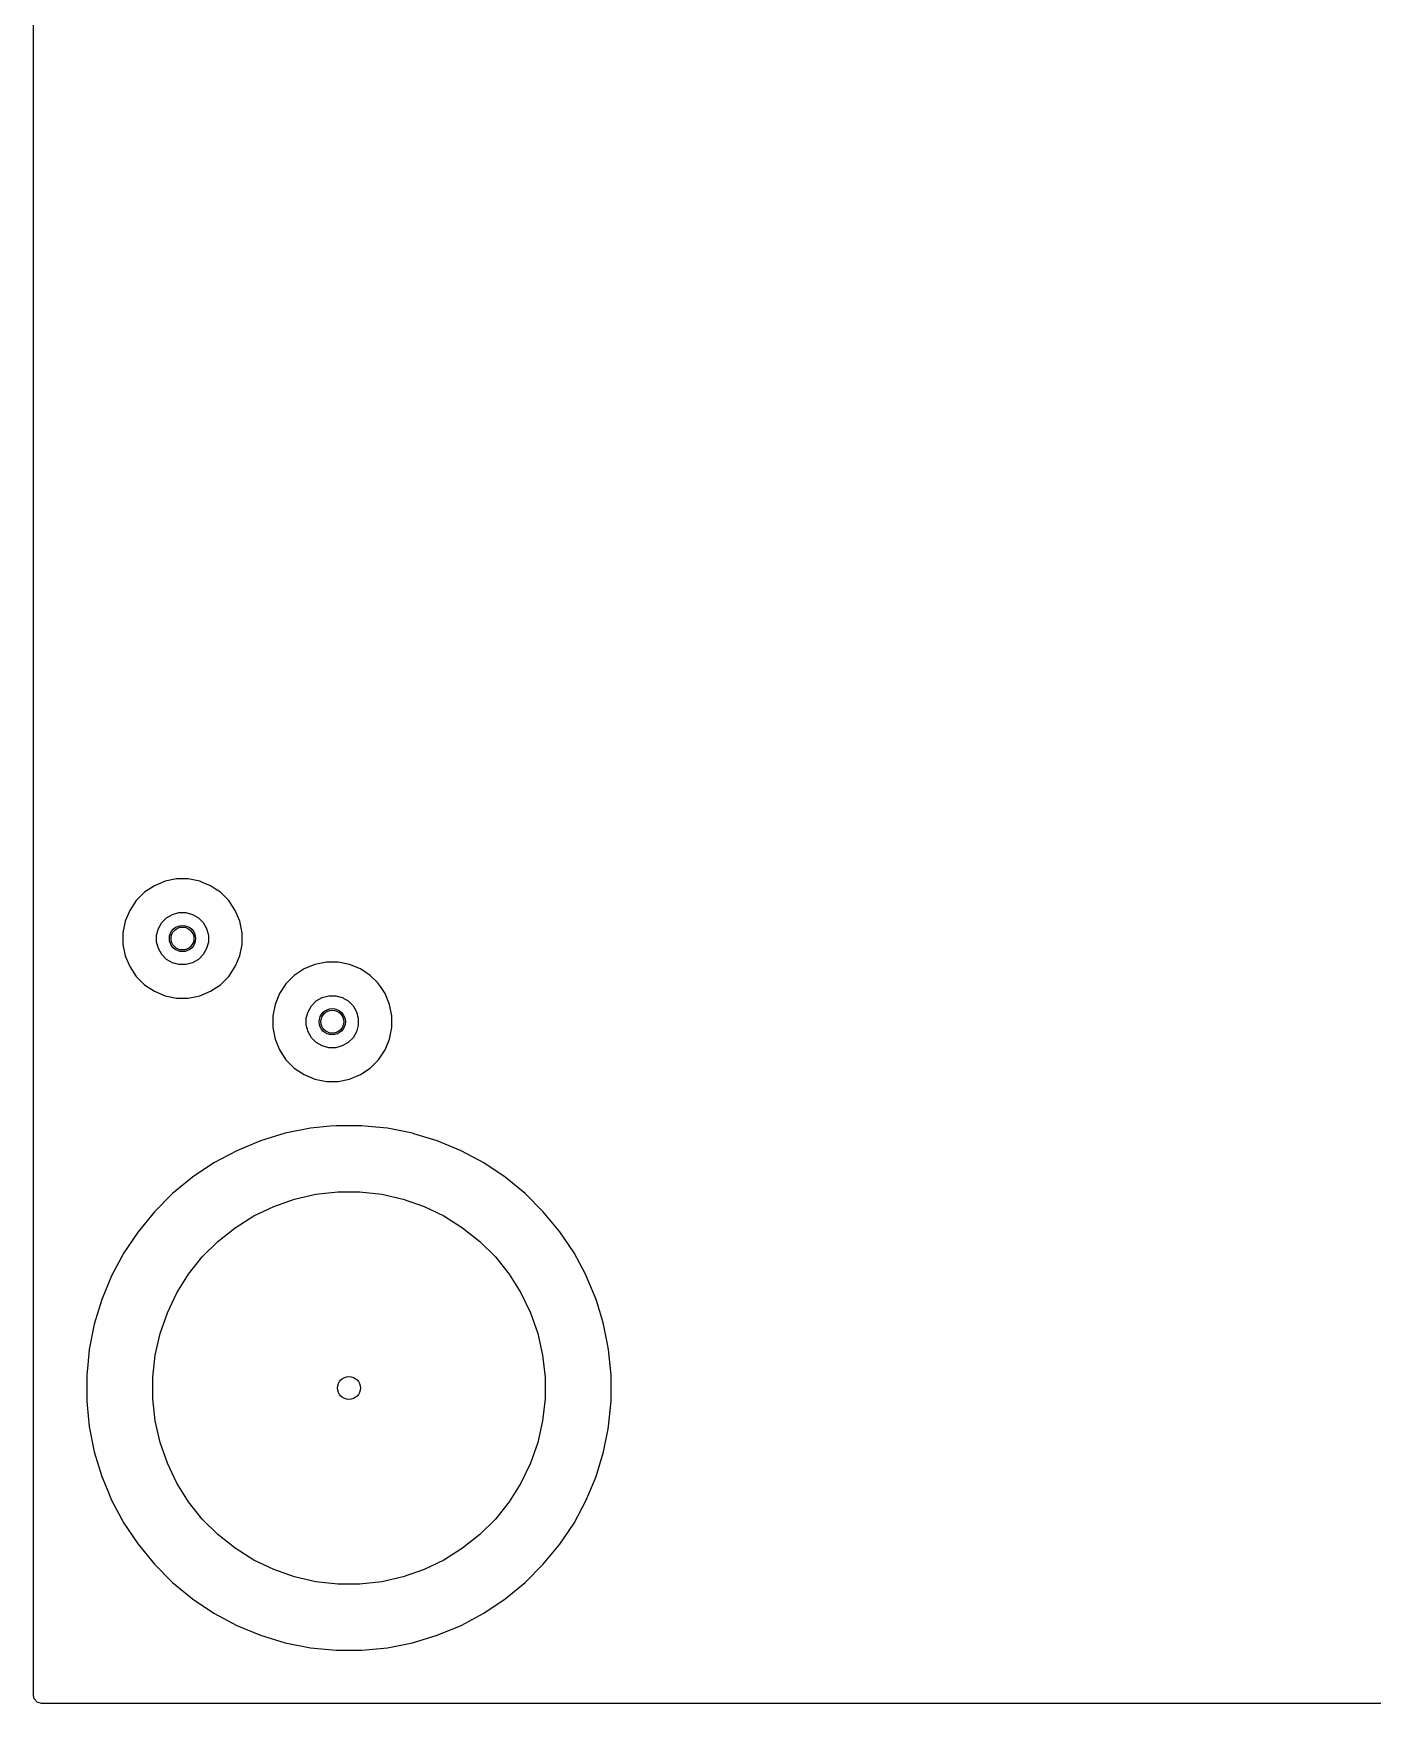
# Model space of a CAD drawing. Extents: x -2.18 to 1.8, y 0.44 to 2.81.
# Drawn here: x -2.18 to -1.375, y 0.435 to 1.439 of the extents above; entities that cross this region are included whole.
import ezdxf

# ---------------------------------------------------------------- set-up
doc = ezdxf.new("R2010")
doc.units = 0
doc.header["$MEASUREMENT"] = 0
doc.layers.add('BLACK', color=7, linetype='CONTINUOUS')

msp = doc.modelspace()

# ---------------------------------------------------------------- linework, layer by layer
at = {"layer": 'BLACK', "linetype": 'CONTINUOUS'}
for p, q in [((-2.1796, 1.3996), (-2.1796, 1.4849)), ((-2.1796, 1.3185), (-2.1796, 1.3996)), ((-2.1796, 1.2085), (-2.1796, 1.3185)), ((-2.1796, 1.1085), (-2.1796, 1.2085)), ((-2.1796, 1.0048), (-2.1796, 1.1085)), ((-2.1796, 0.8985), (-2.1796, 1.0048)), ((-2.1069, 0.9267), (-2.1128, 0.9228)), ((-2.1004, 0.9294), (-2.1069, 0.9267)), ((-2.1069, 0.9267), (-2.1069, 0.9267)), ((-2.0935, 0.9308), (-2.1004, 0.9294)), ((-2.1004, 0.9294), (-2.1004, 0.9294)), ((-2.0865, 0.9308), (-2.0935, 0.9308)), ((-2.0935, 0.9308), (-2.0935, 0.9308)), ((-2.0796, 0.9294), (-2.0865, 0.9308)), ((-2.0865, 0.9308), (-2.0865, 0.9308)), ((-2.0775, 0.9285), (-2.0796, 0.9294)), ((-2.0796, 0.9294), (-2.0796, 0.9294)), ((-2.0731, 0.9267), (-2.0775, 0.9285)), ((-2.0701, 0.9247), (-2.0731, 0.9267)), ((-2.0731, 0.9267), (-2.0731, 0.9267)), ((-2.0672, 0.9228), (-2.0701, 0.9247)), ((-2.1178, 0.9178), (-2.1217, 0.9119)), ((-2.1128, 0.9228), (-2.1178, 0.9178)), ((-2.1178, 0.9178), (-2.1178, 0.9178)), ((-2.1128, 0.9228), (-2.1128, 0.9228)), ((-2.0622, 0.9178), (-2.0672, 0.9228)), ((-2.0672, 0.9228), (-2.0672, 0.9228)), ((-2.0583, 0.9119), (-2.0622, 0.9178)), ((-2.0622, 0.9178), (-2.0622, 0.9178)), ((-2.1244, 0.9054), (-2.1258, 0.8985)), ((-2.1217, 0.9119), (-2.1244, 0.9054)), ((-2.1244, 0.9054), (-2.1244, 0.9054)), ((-2.1217, 0.9119), (-2.1217, 0.9119)), ((-2.1045, 0.901), (-2.1025, 0.9046)), ((-2.1025, 0.9046), (-2.0996, 0.9075)), ((-2.0996, 0.9075), (-2.096, 0.9095)), ((-2.096, 0.9095), (-2.0921, 0.9106)), ((-2.0921, 0.9106), (-2.0879, 0.9106)), ((-2.0879, 0.9106), (-2.084, 0.9095)), ((-2.084, 0.9095), (-2.0804, 0.9075)), ((-2.0804, 0.9075), (-2.0775, 0.9046)), ((-2.0775, 0.9046), (-2.0755, 0.901)), ((-2.0556, 0.9054), (-2.0583, 0.9119)), ((-2.0583, 0.9119), (-2.0583, 0.9119)), ((-2.0583, 0.9119), (-2.0583, 0.9119)), ((-2.0542, 0.8985), (-2.0556, 0.9054)), ((-2.1796, 0.8485), (-2.1796, 0.8985)), ((-2.1258, 0.8985), (-2.1258, 0.8915)), ((-2.1056, 0.8971), (-2.1045, 0.901)), ((-2.1056, 0.8929), (-2.1056, 0.8971)), ((-2.0755, 0.901), (-2.0744, 0.8971)), ((-2.0744, 0.8971), (-2.0744, 0.8929)), ((-2.0542, 0.8915), (-2.0542, 0.8985)), ((-2.1258, 0.8915), (-2.1244, 0.8846)), ((-2.1244, 0.8846), (-2.1244, 0.8846)), ((-2.1244, 0.8846), (-2.1217, 0.8781)), ((-2.1045, 0.889), (-2.1056, 0.8929)), ((-2.1025, 0.8854), (-2.1045, 0.889)), ((-2.0996, 0.8825), (-2.1025, 0.8854)), ((-2.0775, 0.8854), (-2.0804, 0.8825)), ((-2.0755, 0.889), (-2.0775, 0.8854)), ((-2.0744, 0.8929), (-2.0755, 0.889)), ((-2.0583, 0.8781), (-2.0556, 0.8846)), ((-2.0556, 0.8846), (-2.0542, 0.8915)), ((-2.1217, 0.8781), (-2.1217, 0.8781)), ((-2.1217, 0.8781), (-2.1178, 0.8722)), ((-2.096, 0.8805), (-2.0996, 0.8825)), ((-2.0921, 0.8794), (-2.096, 0.8805)), ((-2.0879, 0.8794), (-2.0921, 0.8794)), ((-2.084, 0.8805), (-2.0879, 0.8794)), ((-2.0804, 0.8825), (-2.084, 0.8805)), ((-2.0622, 0.8722), (-2.0583, 0.8781)), ((-2.0169, 0.8767), (-2.0228, 0.8728)), ((-2.0104, 0.8794), (-2.0169, 0.8767)), ((-2.0169, 0.8767), (-2.0169, 0.8767)), ((-2.0035, 0.8808), (-2.0104, 0.8794)), ((-2.0104, 0.8794), (-2.0104, 0.8794)), ((-1.9965, 0.8808), (-2.0035, 0.8808)), ((-2.0035, 0.8808), (-2.0035, 0.8808)), ((-1.9896, 0.8794), (-1.9965, 0.8808)), ((-1.9965, 0.8808), (-1.9965, 0.8808)), ((-1.9831, 0.8767), (-1.9896, 0.8794)), ((-1.9896, 0.8794), (-1.9896, 0.8794)), ((-1.9772, 0.8728), (-1.9831, 0.8767)), ((-1.9831, 0.8767), (-1.9831, 0.8767)), ((-2.1178, 0.8722), (-2.1178, 0.8722)), ((-2.1178, 0.8722), (-2.1128, 0.8672)), ((-2.1128, 0.8672), (-2.1128, 0.8672)), ((-2.1128, 0.8672), (-2.1069, 0.8633)), ((-2.1069, 0.8633), (-2.1069, 0.8633)), ((-2.1069, 0.8633), (-2.1069, 0.8633)), ((-2.1069, 0.8633), (-2.1004, 0.8606)), ((-2.0796, 0.8606), (-2.0731, 0.8633)), ((-2.0731, 0.8633), (-2.0672, 0.8672)), ((-2.0672, 0.8672), (-2.0622, 0.8722)), ((-2.0278, 0.8678), (-2.0317, 0.8619)), ((-2.0228, 0.8728), (-2.0278, 0.8678)), ((-2.0278, 0.8678), (-2.0278, 0.8678)), ((-2.0228, 0.8728), (-2.0228, 0.8728)), ((-1.9729, 0.8685), (-1.9772, 0.8728)), ((-1.9772, 0.8728), (-1.9772, 0.8728)), ((-1.9722, 0.8678), (-1.9729, 0.8685)), ((-1.971, 0.8661), (-1.9722, 0.8678)), ((-1.9722, 0.8678), (-1.9722, 0.8678)), ((-1.9683, 0.8619), (-1.971, 0.8661)), ((-1.971, 0.8661), (-1.971, 0.8661)), ((-2.1004, 0.8606), (-2.0935, 0.8592)), ((-2.0935, 0.8592), (-2.0935, 0.8592)), ((-2.0935, 0.8592), (-2.0935, 0.8592)), ((-2.0935, 0.8592), (-2.0865, 0.8592)), ((-2.0865, 0.8592), (-2.0796, 0.8606)), ((-2.0865, 0.8592), (-2.0865, 0.8592)), ((-2.0344, 0.8554), (-2.0358, 0.8485)), ((-2.0317, 0.8619), (-2.0344, 0.8554)), ((-2.0344, 0.8554), (-2.0344, 0.8554)), ((-2.0317, 0.8619), (-2.0317, 0.8619)), ((-2.0145, 0.851), (-2.0125, 0.8546)), ((-2.0125, 0.8546), (-2.0096, 0.8575)), ((-2.0096, 0.8575), (-2.006, 0.8595)), ((-2.006, 0.8595), (-2.0021, 0.8606)), ((-2.0021, 0.8606), (-1.9979, 0.8606)), ((-1.9979, 0.8606), (-1.994, 0.8595)), ((-1.994, 0.8595), (-1.9904, 0.8575)), ((-1.9904, 0.8575), (-1.9875, 0.8546)), ((-1.9875, 0.8546), (-1.9855, 0.851)), ((-1.9656, 0.8554), (-1.9683, 0.8619)), ((-1.9683, 0.8619), (-1.9683, 0.8619)), ((-1.9683, 0.8619), (-1.9683, 0.8619)), ((-1.9642, 0.8485), (-1.9656, 0.8554)), ((-2.1796, 0.6327), (-2.1796, 0.8485)), ((-2.0358, 0.8485), (-2.0358, 0.8415)), ((-2.0156, 0.8471), (-2.0145, 0.851)), ((-2.0156, 0.8429), (-2.0156, 0.8471)), ((-2.0145, 0.839), (-2.0156, 0.8429)), ((-1.9855, 0.851), (-1.9844, 0.8471)), ((-1.9844, 0.8429), (-1.9855, 0.839)), ((-1.9844, 0.8471), (-1.9844, 0.8429)), ((-1.9642, 0.8415), (-1.9642, 0.8485)), ((-2.0358, 0.8415), (-2.0344, 0.8346)), ((-2.0344, 0.8346), (-2.0344, 0.8346)), ((-2.0344, 0.8346), (-2.0317, 0.8281)), ((-2.0125, 0.8354), (-2.0145, 0.839)), ((-2.0096, 0.8325), (-2.0125, 0.8354)), ((-1.9875, 0.8354), (-1.9904, 0.8325)), ((-1.9855, 0.839), (-1.9875, 0.8354)), ((-1.9683, 0.8281), (-1.9656, 0.8346)), ((-1.9656, 0.8346), (-1.9642, 0.8415)), ((-2.0317, 0.8281), (-2.0317, 0.8281)), ((-2.0317, 0.8281), (-2.0278, 0.8222)), ((-2.006, 0.8305), (-2.0096, 0.8325)), ((-2.0021, 0.8294), (-2.006, 0.8305)), ((-1.9979, 0.8294), (-2.0021, 0.8294)), ((-1.994, 0.8305), (-1.9979, 0.8294)), ((-1.9904, 0.8325), (-1.994, 0.8305)), ((-1.9722, 0.8222), (-1.9683, 0.8281)), ((-2.0278, 0.8222), (-2.0278, 0.8222)), ((-2.0278, 0.8222), (-2.0228, 0.8172)), ((-2.0228, 0.8172), (-2.0228, 0.8172)), ((-2.0228, 0.8172), (-2.0169, 0.8133)), ((-2.0169, 0.8133), (-2.0169, 0.8133)), ((-2.0169, 0.8133), (-2.0169, 0.8133)), ((-2.0169, 0.8133), (-2.0104, 0.8106)), ((-1.9896, 0.8106), (-1.9831, 0.8133)), ((-1.9831, 0.8133), (-1.9772, 0.8172)), ((-1.9772, 0.8172), (-1.9722, 0.8222)), ((-2.0104, 0.8106), (-2.0035, 0.8092)), ((-2.0035, 0.8092), (-2.0035, 0.8092)), ((-2.0035, 0.8092), (-2.0035, 0.8092)), ((-2.0035, 0.8092), (-1.9965, 0.8092)), ((-1.9965, 0.8092), (-1.9896, 0.8106)), ((-1.9965, 0.8092), (-1.9965, 0.8092)), ((-2.0431, 0.7735), (-2.0574, 0.7675)), ((-2.0283, 0.778), (-2.0431, 0.7735)), ((-2.0131, 0.781), (-2.0283, 0.778)), ((-2.0283, 0.778), (-2.0283, 0.778)), ((-2.0012, 0.7822), (-2.0131, 0.781)), ((-1.9977, 0.7825), (-2.0012, 0.7822)), ((-1.9823, 0.7825), (-1.9977, 0.7825)), ((-1.9785, 0.7821), (-1.9823, 0.7825)), ((-1.9669, 0.781), (-1.9785, 0.7821)), ((-1.9517, 0.778), (-1.9669, 0.781)), ((-1.9509, 0.7777), (-1.9517, 0.778)), ((-1.9517, 0.778), (-1.9517, 0.778)), ((-1.9517, 0.778), (-1.9517, 0.778)), ((-1.9517, 0.778), (-1.9517, 0.778)), ((-1.9369, 0.7735), (-1.9509, 0.7777)), ((-1.9226, 0.7675), (-1.9369, 0.7735)), ((-2.0574, 0.7675), (-2.0711, 0.7603)), ((-2.0574, 0.7675), (-2.0574, 0.7675)), ((-1.9089, 0.7603), (-1.9226, 0.7675)), ((-1.9226, 0.7675), (-1.9226, 0.7675)), ((-2.0711, 0.7603), (-2.0839, 0.7517)), ((-2.0711, 0.7603), (-2.0711, 0.7603)), ((-1.8961, 0.7517), (-1.9089, 0.7603)), ((-1.9089, 0.7603), (-1.9089, 0.7603)), ((-1.9089, 0.7603), (-1.9089, 0.7603)), ((-2.0839, 0.7517), (-2.0959, 0.7418)), ((-2.0839, 0.7517), (-2.0839, 0.7517)), ((-2.0098, 0.7414), (-1.9966, 0.7429)), ((-1.9966, 0.7429), (-1.9834, 0.7429)), ((-1.9834, 0.7429), (-1.9702, 0.7414)), ((-1.8841, 0.7418), (-1.8961, 0.7517)), ((-1.8961, 0.7517), (-1.8961, 0.7517)), ((-1.8961, 0.7517), (-1.8961, 0.7517)), ((-2.0959, 0.7418), (-2.1068, 0.7309)), ((-2.0471, 0.7284), (-2.0352, 0.7341)), ((-2.0352, 0.7341), (-2.0227, 0.7385)), ((-2.0227, 0.7385), (-2.0098, 0.7414)), ((-1.9702, 0.7414), (-1.9573, 0.7385)), ((-1.9573, 0.7385), (-1.9448, 0.7341)), ((-1.9448, 0.7341), (-1.9329, 0.7284)), ((-1.8732, 0.7309), (-1.8841, 0.7418)), ((-2.1068, 0.7309), (-2.1167, 0.7189)), ((-2.0583, 0.7213), (-2.0471, 0.7284)), ((-1.9329, 0.7284), (-1.9217, 0.7213)), ((-1.8633, 0.7189), (-1.8732, 0.7309)), ((-1.8732, 0.7309), (-1.8732, 0.7309)), ((-1.8732, 0.7309), (-1.8732, 0.7309)), ((-2.1167, 0.7189), (-2.1253, 0.7061)), ((-2.1167, 0.7189), (-2.1167, 0.7189)), ((-2.0781, 0.7037), (-2.0687, 0.7131)), ((-2.0687, 0.7131), (-2.0583, 0.7213)), ((-1.9217, 0.7213), (-1.9113, 0.7131)), ((-1.9113, 0.7131), (-1.9019, 0.7037)), ((-1.8547, 0.7061), (-1.8633, 0.7189)), ((-2.1253, 0.7061), (-2.1326, 0.6924)), ((-2.1253, 0.7061), (-2.1253, 0.7061)), ((-2.0863, 0.6933), (-2.0781, 0.7037)), ((-1.9019, 0.7037), (-1.8937, 0.6933)), ((-1.8479, 0.6933), (-1.8547, 0.7061)), ((-1.8547, 0.7061), (-1.8547, 0.7061)), ((-1.8547, 0.7061), (-1.8547, 0.7061)), ((-2.1326, 0.6924), (-2.1385, 0.6781)), ((-2.1326, 0.6924), (-2.1326, 0.6924)), ((-2.0934, 0.6821), (-2.0863, 0.6933)), ((-1.8937, 0.6933), (-1.8866, 0.6821)), ((-1.8474, 0.6924), (-1.8479, 0.6933)), ((-1.8415, 0.6781), (-1.8474, 0.6924)), ((-2.1385, 0.6781), (-2.143, 0.6633)), ((-2.0991, 0.6702), (-2.0934, 0.6821)), ((-1.8866, 0.6821), (-1.8809, 0.6702)), ((-1.8381, 0.6669), (-1.8415, 0.6781)), ((-2.143, 0.6633), (-2.146, 0.6481)), ((-2.143, 0.6633), (-2.143, 0.6633)), ((-2.1035, 0.6577), (-2.0991, 0.6702)), ((-1.8809, 0.6702), (-1.8765, 0.6577)), ((-1.837, 0.6633), (-1.8381, 0.6669)), ((-1.8346, 0.6513), (-1.837, 0.6633)), ((-1.837, 0.6633), (-1.837, 0.6633)), ((-1.837, 0.6633), (-1.837, 0.6633)), ((-1.837, 0.6633), (-1.837, 0.6633)), ((-2.1064, 0.6448), (-2.1035, 0.6577)), ((-1.8765, 0.6577), (-1.8736, 0.6448)), ((-2.146, 0.6481), (-2.1469, 0.6389)), ((-2.1079, 0.6316), (-2.1064, 0.6448)), ((-1.8736, 0.6448), (-1.8721, 0.6316)), ((-1.834, 0.6481), (-1.8346, 0.6513)), ((-1.8325, 0.6327), (-1.834, 0.6481)), ((-2.1796, 0.4403), (-2.1796, 0.6327)), ((-2.1469, 0.6389), (-2.1475, 0.6327)), ((-2.1475, 0.6327), (-2.1475, 0.6173)), ((-1.8325, 0.6173), (-1.8325, 0.6327)), ((-2.1079, 0.6184), (-2.1079, 0.6316)), ((-1.8721, 0.6316), (-1.8721, 0.6184)), ((-2.1475, 0.6173), (-2.1472, 0.6146)), ((-2.1472, 0.6146), (-2.146, 0.6019)), ((-2.1064, 0.6052), (-2.1079, 0.6184)), ((-1.8721, 0.6184), (-1.8736, 0.6052)), ((-1.834, 0.6019), (-1.8325, 0.6173)), ((-2.1035, 0.5923), (-2.1064, 0.6052)), ((-1.8736, 0.6052), (-1.8765, 0.5923)), ((-2.146, 0.6019), (-2.143, 0.5867)), ((-2.0991, 0.5798), (-2.1035, 0.5923)), ((-1.8765, 0.5923), (-1.8809, 0.5798)), ((-1.837, 0.5867), (-1.8343, 0.6005)), ((-1.8343, 0.6005), (-1.834, 0.6019)), ((-2.143, 0.5867), (-2.143, 0.5867)), ((-2.143, 0.5867), (-2.1385, 0.5719)), ((-1.8415, 0.5719), (-1.837, 0.5867)), ((-1.837, 0.5867), (-1.837, 0.5867)), ((-1.837, 0.5867), (-1.837, 0.5867)), ((-2.0934, 0.5679), (-2.0991, 0.5798)), ((-1.8809, 0.5798), (-1.8866, 0.5679)), ((-2.1385, 0.5719), (-2.1349, 0.5633)), ((-2.1349, 0.5633), (-2.1338, 0.5606)), ((-2.0863, 0.5567), (-2.0934, 0.5679)), ((-1.8866, 0.5679), (-1.8937, 0.5567)), ((-1.8474, 0.5576), (-1.8415, 0.5719)), ((-2.1338, 0.5606), (-2.1326, 0.5576)), ((-2.1326, 0.5576), (-2.1326, 0.5576)), ((-2.1326, 0.5576), (-2.1253, 0.5439)), ((-2.0781, 0.5463), (-2.0863, 0.5567)), ((-1.8937, 0.5567), (-1.9019, 0.5463)), ((-1.8547, 0.5439), (-1.8474, 0.5576)), ((-2.1253, 0.5439), (-2.1253, 0.5439)), ((-2.1253, 0.5439), (-2.1167, 0.5311)), ((-2.0687, 0.5369), (-2.0781, 0.5463)), ((-1.9019, 0.5463), (-1.9113, 0.5369)), ((-1.8633, 0.5311), (-1.8547, 0.5439)), ((-2.0583, 0.5287), (-2.0687, 0.5369)), ((-1.9113, 0.5369), (-1.9217, 0.5287)), ((-2.1167, 0.5311), (-2.1167, 0.5311)), ((-2.1167, 0.5311), (-2.1068, 0.5191)), ((-2.0471, 0.5216), (-2.0583, 0.5287)), ((-1.9217, 0.5287), (-1.9329, 0.5216)), ((-1.8732, 0.5191), (-1.8633, 0.5311)), ((-2.1068, 0.5191), (-2.0959, 0.5082)), ((-2.0352, 0.5159), (-2.0471, 0.5216)), ((-2.0227, 0.5115), (-2.0352, 0.5159)), ((-1.9448, 0.5159), (-1.9573, 0.5115)), ((-1.9329, 0.5216), (-1.9448, 0.5159)), ((-1.8841, 0.5082), (-1.8732, 0.5191)), ((-2.0959, 0.5082), (-2.0959, 0.5082)), ((-2.0959, 0.5082), (-2.0959, 0.5082)), ((-2.0959, 0.5082), (-2.0839, 0.4983)), ((-2.0098, 0.5086), (-2.0227, 0.5115)), ((-1.9966, 0.5071), (-2.0098, 0.5086)), ((-1.9834, 0.5071), (-1.9966, 0.5071)), ((-1.9702, 0.5086), (-1.9834, 0.5071)), ((-1.9573, 0.5115), (-1.9702, 0.5086)), ((-1.8961, 0.4983), (-1.8841, 0.5082)), ((-2.0839, 0.4983), (-2.0711, 0.4897)), ((-1.9089, 0.4897), (-1.8961, 0.4983)), ((-2.0711, 0.4897), (-2.0711, 0.4897)), ((-2.0711, 0.4897), (-2.0711, 0.4897)), ((-2.0711, 0.4897), (-2.0574, 0.4824)), ((-2.0574, 0.4824), (-2.0574, 0.4824)), ((-2.0574, 0.4824), (-2.0574, 0.4824)), ((-2.0574, 0.4824), (-2.0431, 0.4765)), ((-1.9369, 0.4765), (-1.9226, 0.4824)), ((-1.9226, 0.4824), (-1.9089, 0.4897)), ((-2.0431, 0.4765), (-2.0283, 0.472)), ((-2.0283, 0.472), (-2.0283, 0.472)), ((-2.0283, 0.472), (-2.0283, 0.472)), ((-2.0283, 0.472), (-2.0283, 0.472)), ((-2.0283, 0.472), (-2.0131, 0.469)), ((-1.9639, 0.4696), (-1.9517, 0.472)), ((-1.9517, 0.472), (-1.9369, 0.4765)), ((-1.9517, 0.472), (-1.9517, 0.472)), ((-1.9517, 0.472), (-1.9517, 0.472)), ((-1.9517, 0.472), (-1.9517, 0.472)), ((-2.0131, 0.469), (-1.9977, 0.4675)), ((-1.9977, 0.4675), (-1.9977, 0.4675)), ((-1.9977, 0.4675), (-1.9823, 0.4675)), ((-1.9823, 0.4675), (-1.9669, 0.469)), ((-1.9823, 0.4675), (-1.9823, 0.4675)), ((-1.9669, 0.469), (-1.9639, 0.4696)), ((-2.1791, 0.4383), (-2.1796, 0.4403)), ((-2.1773, 0.4362), (-2.1791, 0.4383)), ((-2.1747, 0.4354), (-2.1773, 0.4362)), ((1.0547, 0.4354), (-2.1747, 0.4354))]:
    msp.add_line(p, q, dxfattribs=at)
at = {"layer": 'BLACK'}
for centre, radius in [((-2.09, 0.895), 0.00787), ((-2, 0.845), 0.00787), ((-1.99, 0.625), 0.00689)]:
    msp.add_circle(centre, radius, dxfattribs=at)
at = {"layer": 'WHITE'}
for centre in [(-2.09, 0.895), (-2, 0.845), (-1.99, 0.625)]:
    msp.add_circle(centre, 0.00689, dxfattribs=at)

doc.saveas('drawing.dxf')
